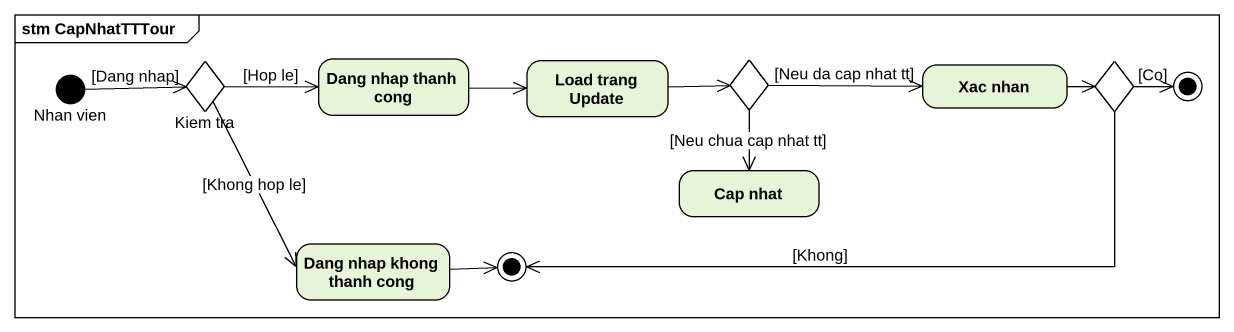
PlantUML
@startuml
mainframe stm CapNhatTTTour
hide empty description
state "Nhan vien" as Nhan_vien <<start>>
state "Kiem tra" as Kiem_tra <<choice>>
state "Dang nhap thanh cong" as Dang_nhap_thanh_cong
state "Load trang Update" as Load_trang_Update
state choice1 <<choice>>
state "Xac nhan" as Xac_nhan
state choice2 <<choice>>
state final1 <<end>>
state "Cap nhat" as Cap_nhat
state "Dang nhap khong thanh cong" as Dang_nhap_khong_thanh_cong
state final2 <<end>>
Nhan_vien -right-> Kiem_tra : [Dang nhap]
Kiem_tra -right-> Dang_nhap_thanh_cong : [Hop le]
Kiem_tra --> Dang_nhap_khong_thanh_cong : [Khong hop le]
Dang_nhap_thanh_cong -right-> Load_trang_Update
Load_trang_Update -right-> choice1
choice1 -right-> Xac_nhan : [Neu da cap nhat tt]
choice1 --> Cap_nhat : [Neu chua cap nhat tt]
Xac_nhan -right-> choice2
choice2 -right-> final1 : [Co]
choice2 -left-> final2 : [Khong]
Dang_nhap_khong_thanh_cong -right-> final2
@enduml
